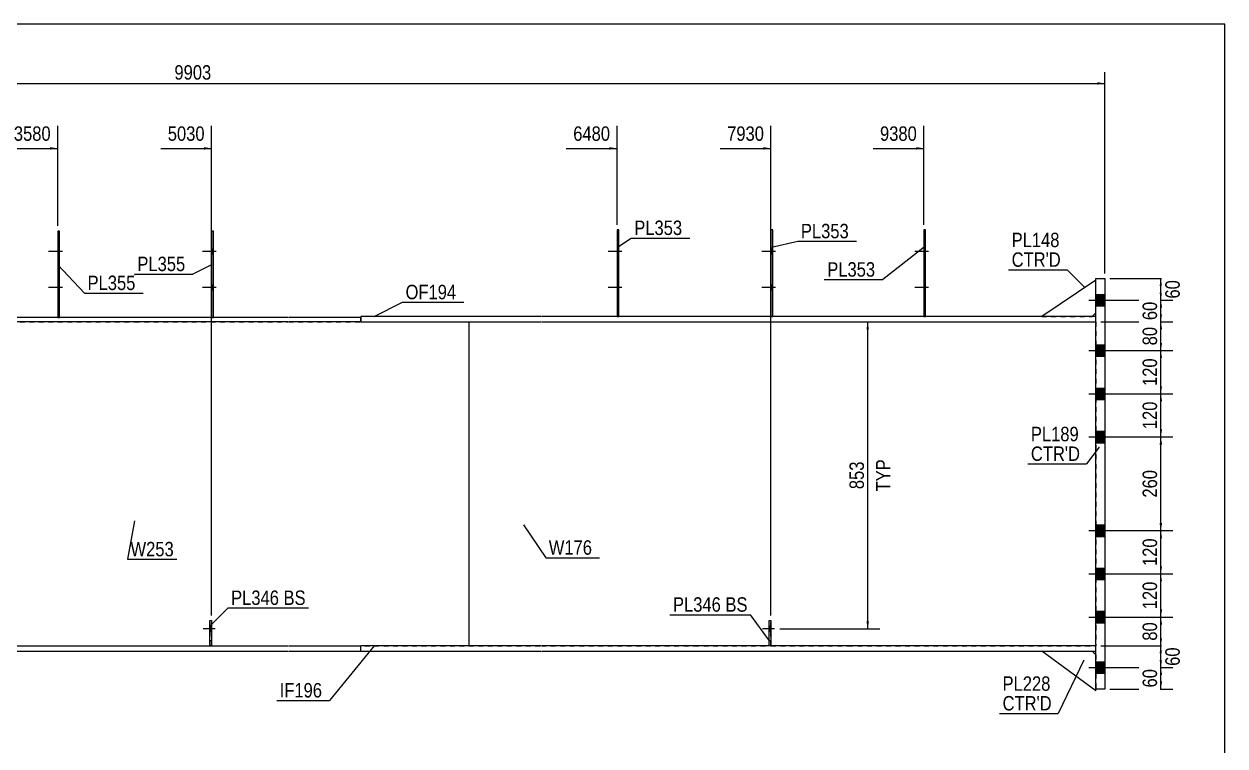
# Model space of a CAD drawing. Header units: millimetres. Extents: x -242 to 170, y -171 to 116.
# Drawn here: x -67.9 to 170.3, y -27 to 116.2 of the extents above; entities that cross this region are included whole.
import ezdxf

# ---------------------------------------------------------------- set-up
doc = ezdxf.new("R2010")
doc.units = ezdxf.units.MM
doc.linetypes.add('DXK_LINE_DOT1', pattern=[1.8814, 0.9407, -0.9407])
doc.linetypes.add('DXK_LINE_DOT2', pattern=[3.9198, 1.9599, -1.9599])
doc.styles.add('Arial Narrow', font='ARIALN.TTF', dxfattribs={"height": 0.2})

# ---------------------------------------------------------------- blocks, each defined once
blk = doc.blocks.new('Unknown-623355831-1210')
at = {"color": 5, "linetype": 'Continuous'}
for p, q in [((170.26, 116.2), (-239.74, 116.2)), ((170.26, -170.8), (170.26, 116.2))]:
    blk.add_line(p, q, dxfattribs=at)
blk = doc.blocks.new('Part-623355831-1664 - 1530')
at = {"color": 2, "linetype": 'Continuous'}
for p, q in [((80.57, 75.36), (80.21, 75.36)), ((80.21, 75.36), (80.21, 58.21)), ((80.57, 58.21), (80.57, 75.36))]:
    blk.add_line(p, q, dxfattribs=at)
at = {"color": 7, "linetype": 'DXK_LINE_DOT1'}
blk.add_line((80.21, 58.21), (80.57, 58.21), dxfattribs=at)
blk = doc.blocks.new('Part-623355831-1536 - 1530')
at = {"color": 2, "linetype": 'Continuous'}
for p, q in [((-60.91, 75.14), (-61.27, 75.14)), ((-61.27, 75.14), (-61.27, 58)), ((-60.91, 58), (-60.91, 75.14))]:
    blk.add_line(p, q, dxfattribs=at)
at = {"color": 7, "linetype": 'DXK_LINE_DOT1'}
blk.add_line((-61.27, 58), (-60.91, 58), dxfattribs=at)
blk = doc.blocks.new('Part-623355831-1610 - 1530')
at = {"color": 2, "linetype": 'Continuous'}
for p, q in [((50.04, 75.36), (49.68, 75.36)), ((49.68, 75.36), (49.68, 58.21)), ((50.04, 58.21), (50.04, 75.36))]:
    blk.add_line(p, q, dxfattribs=at)
at = {"color": 7, "linetype": 'DXK_LINE_DOT1'}
blk.add_line((49.68, 58.21), (50.04, 58.21), dxfattribs=at)
blk = doc.blocks.new('Part-623355831-1615 - 1530')
at = {"color": 2, "linetype": 'Continuous'}
for p, q in [((110.89, 75.36), (110.53, 75.36)), ((110.53, 75.36), (110.53, 58.21)), ((110.89, 58.21), (110.89, 75.36))]:
    blk.add_line(p, q, dxfattribs=at)
at = {"color": 7, "linetype": 'DXK_LINE_DOT1'}
blk.add_line((110.53, 58.21), (110.89, 58.21), dxfattribs=at)
blk = doc.blocks.new('Part-623355831-1637 - 1530')
at = {"color": 2, "linetype": 'Continuous'}
for p, q in [((79.85, -7.14), (79.85, -2.14)), ((79.85, -2.14), (80.21, -2.14)), ((80.21, -2.14), (80.21, -7.14))]:
    blk.add_line(p, q, dxfattribs=at)
at = {"color": 7, "linetype": 'DXK_LINE_DOT1'}
for p, q in [((79.85, -6.07), (80.21, -6.07)), ((80.21, -7.14), (79.85, -7.14))]:
    blk.add_line(p, q, dxfattribs=at)
blk = doc.blocks.new('Bolt-623355831-1584 - 1530')
at = {"linetype": 'Continuous'}
for points in [[(50.04, 70.57), (50.04, 71.57), (49.68, 71.57), (49.68, 70.57)], [(50.04, 70.57), (50.04, 71.57), (49.68, 71.57), (49.68, 70.57)], [(50.04, 63.43), (50.04, 64.43), (49.68, 64.43), (49.68, 63.43)], [(50.04, 63.43), (50.04, 64.43), (49.68, 64.43), (49.68, 63.43)]]:
    blk.add_hatch(color=3, dxfattribs=at).paths.add_polyline_path(points)
at = {"color": 3, "linetype": 'Continuous'}
for p, q in [((50.04, 71.57), (49.68, 71.57)), ((50.04, 71.57), (49.68, 71.57)), ((50.61, 71.07), (47.89, 71.07)), ((50.61, 71.07), (47.89, 71.07)), ((50.04, 70.57), (49.68, 70.57)), ((50.04, 70.57), (49.68, 70.57)), ((50.04, 64.43), (49.68, 64.43)), ((50.04, 64.43), (49.68, 64.43)), ((50.61, 63.93), (47.89, 63.93)), ((50.61, 63.93), (47.89, 63.93)), ((50.04, 63.43), (49.68, 63.43)), ((50.04, 63.43), (49.68, 63.43))]:
    blk.add_line(p, q, dxfattribs=at)
blk = doc.blocks.new('Bolt-623355831-1585 - 1530')
at = {"linetype": 'Continuous'}
for points in [[(110.89, 70.57), (110.89, 71.57), (110.53, 71.57), (110.53, 70.57)], [(110.89, 70.57), (110.89, 71.57), (110.53, 71.57), (110.53, 70.57)], [(110.89, 63.43), (110.89, 64.43), (110.53, 64.43), (110.53, 63.43)], [(110.89, 63.43), (110.89, 64.43), (110.53, 64.43), (110.53, 63.43)]]:
    blk.add_hatch(color=3, dxfattribs=at).paths.add_polyline_path(points)
at = {"color": 3, "linetype": 'Continuous'}
for p, q in [((110.89, 71.57), (110.53, 71.57)), ((110.89, 71.57), (110.53, 71.57)), ((111.46, 71.07), (108.74, 71.07)), ((111.46, 71.07), (108.74, 71.07)), ((110.89, 70.57), (110.53, 70.57)), ((110.89, 70.57), (110.53, 70.57)), ((110.89, 64.43), (110.53, 64.43)), ((110.89, 64.43), (110.53, 64.43)), ((111.46, 63.93), (108.74, 63.93)), ((111.46, 63.93), (108.74, 63.93)), ((110.89, 63.43), (110.53, 63.43)), ((110.89, 63.43), (110.53, 63.43))]:
    blk.add_line(p, q, dxfattribs=at)
blk = doc.blocks.new('Bolt-623355831-1586 - 1530')
at = {"linetype": 'Continuous'}
blk.add_hatch(color=3, dxfattribs=at).paths.add_polyline_path([(80.21, -4.29), (80.21, -3.29), (79.85, -3.29), (79.85, -4.29)])
at = {"color": 3, "linetype": 'Continuous'}
for p, q in [((80.89, -3.79), (78.53, -3.79)), ((80.21, -3.29), (79.85, -3.29)), ((80.21, -4.29), (79.85, -4.29))]:
    blk.add_line(p, q, dxfattribs=at)
blk = doc.blocks.new('Bolt-623355831-1587 - 1530')
at = {"color": 3, "linetype": 'DXK_LINE_DOT2'}
for p, q in [((80.89, -3.79), (78.53, -3.79)), ((80.21, -3.29), (79.85, -3.29)), ((80.21, -4.29), (79.85, -4.29))]:
    blk.add_line(p, q, dxfattribs=at)
blk = doc.blocks.new('Part-623355831-1971 - 1530')
at = {"color": 2, "linetype": 'Continuous'}
for p, q in [((-1.14, 58.21), (-1.14, 57.14)), ((34.58, 58.21), (-1.14, 58.21)), ((64.89, 58.21), (34.68, 58.21)), ((95.43, 58.21), (64.99, 58.21)), ((144.66, 58.21), (95.53, 58.21)), ((-1.14, 57.14), (34.58, 57.14)), ((34.68, 57.14), (64.89, 57.14)), ((64.99, 57.14), (95.43, 57.14)), ((95.53, 57.14), (144.66, 57.14))]:
    blk.add_line(p, q, dxfattribs=at)
at = {"color": 7, "linetype": 'DXK_LINE_DOT1'}
blk.add_line((144.66, 57.14), (144.66, 58.21), dxfattribs=at)
blk = doc.blocks.new('Bolt-623355831-1588 - 1530')
at = {"linetype": 'Continuous'}
for points in [[(80.57, 70.57), (80.57, 71.57), (80.21, 71.57), (80.21, 70.57)], [(80.57, 70.57), (80.57, 71.57), (80.21, 71.57), (80.21, 70.57)], [(80.57, 63.43), (80.57, 64.43), (80.21, 64.43), (80.21, 63.43)], [(80.57, 63.43), (80.57, 64.43), (80.21, 64.43), (80.21, 63.43)]]:
    blk.add_hatch(color=3, dxfattribs=at).paths.add_polyline_path(points)
at = {"color": 3, "linetype": 'Continuous'}
for p, q in [((80.57, 71.57), (80.21, 71.57)), ((80.57, 71.57), (80.21, 71.57)), ((81.14, 71.07), (78.43, 71.07)), ((81.14, 71.07), (78.43, 71.07)), ((80.57, 70.57), (80.21, 70.57)), ((80.57, 70.57), (80.21, 70.57)), ((80.57, 64.43), (80.21, 64.43)), ((80.57, 64.43), (80.21, 64.43)), ((81.14, 63.93), (78.43, 63.93)), ((81.14, 63.93), (78.43, 63.93)), ((80.57, 63.43), (80.21, 63.43)), ((80.57, 63.43), (80.21, 63.43))]:
    blk.add_line(p, q, dxfattribs=at)
blk = doc.blocks.new('Part-623355831-1852 - 1530')
at = {"color": 7, "linetype": 'DXK_LINE_DOT1'}
for p, q in [((-213.93, 57.14), (-213.93, -7.14)), ((-213.93, 57.14), (-188.93, 57.14)), ((-188.83, 57.14), (-158.61, 57.14)), ((-158.51, 57.14), (-76.37, 57.14)), ((-76.27, 57.14), (-46.06, 57.14)), ((-45.96, 57.14), (-15.52, 57.14)), ((-15.42, 57.14), (20.29, 57.14)), ((20.29, 57.14), (20.29, -7.14)), ((-213.93, -7.14), (-188.93, -7.14)), ((-188.83, -7.14), (-158.61, -7.14)), ((-158.51, -7.14), (-129, -7.14)), ((-128.65, -7.14), (-76.37, -7.14)), ((-76.27, -7.14), (-46.06, -7.14)), ((-45.96, -7.14), (-31.1, -7.14)), ((-30.74, -7.14), (-15.52, -7.14)), ((-15.42, -7.14), (20.29, -7.14))]:
    blk.add_line(p, q, dxfattribs=at)
blk = doc.blocks.new('Part-623355831-1659 - 1530')
at = {"color": 7, "linetype": 'DXK_LINE_DOT1'}
for p, q in [((79.85, -7.14), (79.85, -2.14)), ((79.85, -2.14), (80.21, -2.14)), ((80.21, -7.14), (80.21, -2.14))]:
    blk.add_line(p, q, dxfattribs=at)
blk = doc.blocks.new('Part-623355831-1694 - 1530')
at = {"color": 7, "linetype": 'DXK_LINE_DOT1'}
for p, q in [((-31.1, -7.14), (-31.1, -2.14)), ((-31.1, -2.14), (-30.74, -2.14)), ((-30.74, -7.14), (-30.74, -2.14)), ((-31.1, -6.07), (-30.74, -6.07)), ((-30.74, -7.14), (-31.1, -7.14))]:
    blk.add_line(p, q, dxfattribs=at)
blk = doc.blocks.new('Part-623355831-1699 - 1530')
at = {"color": 2, "linetype": 'Continuous'}
for p, q in [((-31.1, -7.14), (-31.1, -2.14)), ((-31.1, -2.14), (-30.74, -2.14)), ((-30.74, -2.14), (-30.74, -7.14))]:
    blk.add_line(p, q, dxfattribs=at)
blk = doc.blocks.new('Bolt-623355831-1831 - 1530')
at = {"linetype": 'Continuous'}
for points in [[(-60.91, 70.57), (-60.91, 71.57), (-61.27, 71.57), (-61.27, 70.57)], [(-60.91, 70.57), (-60.91, 71.57), (-61.27, 71.57), (-61.27, 70.57)], [(-60.91, 63.43), (-60.91, 64.43), (-61.27, 64.43), (-61.27, 63.43)], [(-60.91, 63.43), (-60.91, 64.43), (-61.27, 64.43), (-61.27, 63.43)]]:
    blk.add_hatch(color=3, dxfattribs=at).paths.add_polyline_path(points)
at = {"color": 3, "linetype": 'Continuous'}
for p, q in [((-60.91, 71.57), (-61.27, 71.57)), ((-60.91, 71.57), (-61.27, 71.57)), ((-60.34, 71.07), (-63.06, 71.07)), ((-60.34, 71.07), (-63.06, 71.07)), ((-60.91, 70.57), (-61.27, 70.57)), ((-60.91, 70.57), (-61.27, 70.57)), ((-60.91, 64.43), (-61.27, 64.43)), ((-60.91, 64.43), (-61.27, 64.43)), ((-60.34, 63.93), (-63.06, 63.93)), ((-60.34, 63.93), (-63.06, 63.93)), ((-60.91, 63.43), (-61.27, 63.43)), ((-60.91, 63.43), (-61.27, 63.43))]:
    blk.add_line(p, q, dxfattribs=at)
blk = doc.blocks.new('Part-623355831-1752 - 1530')
at = {"color": 2, "linetype": 'Continuous'}
for p, q in [((144.66, -16.07), (133.94, -8.21)), ((143.94, -8.21), (144.66, -8.93)), ((144.66, -16.07), (144.66, -15.71))]:
    blk.add_line(p, q, dxfattribs=at)
at = {"color": 7, "linetype": 'DXK_LINE_DOT1'}
for p, q in [((133.94, -8.21), (143.94, -8.21)), ((144.66, -8.93), (144.66, -15.71))]:
    blk.add_line(p, q, dxfattribs=at)
blk = doc.blocks.new('Part-623355831-1774 - 1530')
at = {"color": 2, "linetype": 'Continuous'}
blk.add_line((20.29, 57.14), (20.29, -7.14), dxfattribs=at)
at = {"color": 7, "linetype": 'DXK_LINE_DOT1'}
for p, q in [((20.29, 57.14), (34.58, 57.14)), ((34.68, 57.14), (64.89, 57.14)), ((64.99, 57.14), (95.43, 57.14)), ((95.53, 57.14), (144.66, 57.14)), ((144.66, 57.14), (144.66, -7.14)), ((20.29, -7.14), (34.58, -7.14)), ((34.68, -7.14), (64.89, -7.14)), ((64.99, -7.14), (79.85, -7.14)), ((80.21, -7.14), (95.43, -7.14)), ((95.53, -7.14), (144.66, -7.14))]:
    blk.add_line(p, q, dxfattribs=at)
blk = doc.blocks.new('Part-623355831-1803 - 1530')
at = {"color": 2, "linetype": 'Continuous'}
for p, q in [((144.66, 65.71), (146.44, 65.71)), ((144.66, -15.71), (144.66, 65.71)), ((146.44, 65.71), (146.44, -15.71)), ((146.44, -15.71), (144.66, -15.71))]:
    blk.add_line(p, q, dxfattribs=at)
blk = doc.blocks.new('Part-623355831-1830 - 1530')
at = {"color": 2, "linetype": 'Continuous'}
for p, q in [((-1.14, -8.21), (-1.14, -7.14)), ((34.58, -7.14), (-1.14, -7.14)), ((64.89, -7.14), (34.68, -7.14)), ((95.43, -7.14), (64.99, -7.14)), ((144.66, -7.14), (95.53, -7.14)), ((-1.14, -8.21), (34.58, -8.21)), ((34.68, -8.21), (64.89, -8.21)), ((64.99, -8.21), (95.43, -8.21)), ((95.53, -8.21), (144.66, -8.21))]:
    blk.add_line(p, q, dxfattribs=at)
at = {"color": 7, "linetype": 'DXK_LINE_DOT1'}
blk.add_line((144.66, -8.21), (144.66, -7.14), dxfattribs=at)
blk = doc.blocks.new('Bolt-623355831-1832 - 1530')
at = {"color": 3, "linetype": 'DXK_LINE_DOT2'}
for p, q in [((-30.06, -3.79), (-32.42, -3.79)), ((-30.74, -3.29), (-31.1, -3.29)), ((-30.74, -4.29), (-31.1, -4.29))]:
    blk.add_line(p, q, dxfattribs=at)
blk = doc.blocks.new('Bolt-623355831-1833 - 1530')
at = {"linetype": 'Continuous'}
blk.add_hatch(color=3, dxfattribs=at).paths.add_polyline_path([(-30.74, -4.29), (-30.74, -3.29), (-31.1, -3.29), (-31.1, -4.29)])
at = {"color": 3, "linetype": 'Continuous'}
for p, q in [((-30.06, -3.79), (-32.42, -3.79)), ((-30.74, -3.29), (-31.1, -3.29)), ((-30.74, -4.29), (-31.1, -4.29))]:
    blk.add_line(p, q, dxfattribs=at)
blk = doc.blocks.new('Bolt-623355831-1835 - 1530')
at = {"linetype": 'Continuous'}
for points in [[(-30.38, 70.57), (-30.38, 71.57), (-30.74, 71.57), (-30.74, 70.57)], [(-30.38, 70.57), (-30.38, 71.57), (-30.74, 71.57), (-30.74, 70.57)], [(-30.38, 63.43), (-30.38, 64.43), (-30.74, 64.43), (-30.74, 63.43)], [(-30.38, 63.43), (-30.38, 64.43), (-30.74, 64.43), (-30.74, 63.43)]]:
    blk.add_hatch(color=3, dxfattribs=at).paths.add_polyline_path(points)
at = {"color": 3, "linetype": 'Continuous'}
for p, q in [((-30.38, 71.57), (-30.74, 71.57)), ((-30.38, 71.57), (-30.74, 71.57)), ((-29.81, 71.07), (-32.52, 71.07)), ((-29.81, 71.07), (-32.52, 71.07)), ((-30.38, 70.57), (-30.74, 70.57)), ((-30.38, 70.57), (-30.74, 70.57)), ((-30.38, 64.43), (-30.74, 64.43)), ((-30.38, 64.43), (-30.74, 64.43)), ((-29.81, 63.93), (-32.52, 63.93)), ((-29.81, 63.93), (-32.52, 63.93)), ((-30.38, 63.43), (-30.74, 63.43)), ((-30.38, 63.43), (-30.74, 63.43))]:
    blk.add_line(p, q, dxfattribs=at)
blk = doc.blocks.new('Part-623355831-1840 - 1530')
at = {"color": 2, "linetype": 'Continuous'}
for p, q in [((-30.38, 75.14), (-30.74, 75.14)), ((-30.74, 75.14), (-30.74, 58)), ((-30.38, 58), (-30.38, 75.14))]:
    blk.add_line(p, q, dxfattribs=at)
at = {"color": 7, "linetype": 'DXK_LINE_DOT1'}
blk.add_line((-30.74, 58), (-30.38, 58), dxfattribs=at)
blk = doc.blocks.new('Bolt-623355831-1847 - 1530')
at = {"linetype": 'Continuous'}
for points in [[(144.66, 62.57), (144.66, 60.29), (146.44, 60.29), (146.44, 62.57)], [(144.66, 62.57), (144.66, 60.29), (146.44, 60.29), (146.44, 62.57)], [(144.66, 52.57), (144.66, 50.29), (146.44, 50.29), (146.44, 52.57)], [(144.66, 52.57), (144.66, 50.29), (146.44, 50.29), (146.44, 52.57)], [(144.66, 44), (144.66, 41.71), (146.44, 41.71), (146.44, 44)], [(144.66, 44), (144.66, 41.71), (146.44, 41.71), (146.44, 44)], [(144.66, 35.43), (144.66, 33.14), (146.44, 33.14), (146.44, 35.43)], [(144.66, 35.43), (144.66, 33.14), (146.44, 33.14), (146.44, 35.43)], [(144.66, 16.86), (144.66, 14.57), (146.44, 14.57), (146.44, 16.86)], [(144.66, 16.86), (144.66, 14.57), (146.44, 14.57), (146.44, 16.86)], [(144.66, 8.29), (144.66, 6), (146.44, 6), (146.44, 8.29)], [(144.66, 8.29), (144.66, 6), (146.44, 6), (146.44, 8.29)], [(144.66, -0.29), (144.66, -2.57), (146.44, -2.57), (146.44, -0.29)], [(144.66, -0.29), (144.66, -2.57), (146.44, -2.57), (146.44, -0.29)], [(144.66, -10.29), (144.66, -12.57), (146.44, -12.57), (146.44, -10.29)], [(144.66, -10.29), (144.66, -12.57), (146.44, -12.57), (146.44, -10.29)]]:
    blk.add_hatch(color=3, dxfattribs=at).paths.add_polyline_path(points)
at = {"color": 3, "linetype": 'Continuous'}
for p, q in [((144.66, 62.57), (146.44, 62.57)), ((144.66, 62.57), (146.44, 62.57)), ((143.25, 61.43), (151.8, 61.43)), ((143.25, 61.43), (151.8, 61.43)), ((144.66, 60.29), (146.44, 60.29)), ((144.66, 60.29), (146.44, 60.29)), ((144.66, 52.57), (146.44, 52.57)), ((144.66, 52.57), (146.44, 52.57)), ((143.25, 51.43), (151.8, 51.43)), ((143.25, 51.43), (151.8, 51.43)), ((144.66, 50.29), (146.44, 50.29)), ((144.66, 50.29), (146.44, 50.29)), ((144.66, 44), (146.44, 44)), ((144.66, 44), (146.44, 44)), ((143.25, 42.86), (151.8, 42.86)), ((143.25, 42.86), (151.8, 42.86)), ((144.66, 41.71), (146.44, 41.71)), ((144.66, 41.71), (146.44, 41.71)), ((143.25, 34.29), (151.8, 34.29)), ((143.25, 34.29), (151.8, 34.29)), ((144.66, 35.43), (146.44, 35.43)), ((144.66, 35.43), (146.44, 35.43)), ((144.66, 33.14), (146.44, 33.14)), ((144.66, 33.14), (146.44, 33.14)), ((144.66, 16.86), (146.44, 16.86)), ((144.66, 16.86), (146.44, 16.86)), ((143.25, 15.71), (151.8, 15.71)), ((143.25, 15.71), (151.8, 15.71)), ((144.66, 14.57), (146.44, 14.57)), ((144.66, 14.57), (146.44, 14.57)), ((144.66, 8.29), (146.44, 8.29)), ((144.66, 8.29), (146.44, 8.29)), ((143.25, 7.14), (151.8, 7.14)), ((143.25, 7.14), (151.8, 7.14)), ((144.66, 6), (146.44, 6)), ((144.66, 6), (146.44, 6)), ((143.25, -1.43), (151.8, -1.43)), ((143.25, -1.43), (151.8, -1.43)), ((144.66, -0.29), (146.44, -0.29)), ((144.66, -0.29), (146.44, -0.29)), ((144.66, -2.57), (146.44, -2.57)), ((144.66, -2.57), (146.44, -2.57)), ((143.25, -11.43), (151.8, -11.43)), ((143.25, -11.43), (151.8, -11.43)), ((144.66, -10.29), (146.44, -10.29)), ((144.66, -10.29), (146.44, -10.29)), ((144.66, -12.57), (146.44, -12.57)), ((144.66, -12.57), (146.44, -12.57))]:
    blk.add_line(p, q, dxfattribs=at)
blk = doc.blocks.new('Part-623355831-1944 - 1530')
at = {"color": 2, "linetype": 'Continuous'}
for p, q in [((144.66, 65.36), (133.94, 58.21)), ((143.94, 58.21), (144.66, 58.93))]:
    blk.add_line(p, q, dxfattribs=at)
at = {"color": 7, "linetype": 'DXK_LINE_DOT1'}
for p, q in [((144.66, 58.93), (144.66, 65.36)), ((133.94, 58.21), (143.94, 58.21))]:
    blk.add_line(p, q, dxfattribs=at)
blk = doc.blocks.new('Part-623355831-1949 - 1530')
at = {"color": 2, "linetype": 'Continuous'}
for p, q in [((-213.93, -7.14), (-188.93, -7.14)), ((-188.83, -7.14), (-158.61, -7.14)), ((-158.51, -7.14), (-76.37, -7.14)), ((-76.27, -7.14), (-46.06, -7.14)), ((-45.96, -7.14), (-15.52, -7.14)), ((-15.42, -7.14), (-1.14, -7.14)), ((-1.14, -8.21), (-1.14, -7.14)), ((-213.93, -8.21), (-188.93, -8.21)), ((-188.83, -8.21), (-158.61, -8.21)), ((-158.51, -8.21), (-76.37, -8.21)), ((-76.27, -8.21), (-46.06, -8.21)), ((-45.96, -8.21), (-15.52, -8.21)), ((-15.42, -8.21), (-1.14, -8.21))]:
    blk.add_line(p, q, dxfattribs=at)
at = {"color": 7, "linetype": 'DXK_LINE_DOT1'}
blk.add_line((-213.93, -8.21), (-213.93, -7.14), dxfattribs=at)
blk = doc.blocks.new('Part-623355831-1993 - 1530')
at = {"color": 2, "linetype": 'Continuous'}
for p, q in [((-188.93, 58), (-213.93, 58)), ((-158.61, 58), (-188.83, 58)), ((-76.37, 58), (-158.51, 58)), ((-46.06, 58), (-76.27, 58)), ((-15.52, 58), (-45.96, 58)), ((-1.14, 58), (-15.42, 58)), ((-1.14, 57.14), (-1.14, 58)), ((-188.93, 57.14), (-213.93, 57.14)), ((-158.61, 57.14), (-188.83, 57.14)), ((-76.37, 57.14), (-158.51, 57.14)), ((-46.06, 57.14), (-76.27, 57.14)), ((-15.52, 57.14), (-45.96, 57.14)), ((-1.14, 57.14), (-15.42, 57.14))]:
    blk.add_line(p, q, dxfattribs=at)
at = {"color": 7, "linetype": 'DXK_LINE_DOT1'}
blk.add_line((-213.93, 58), (-213.93, 57.14), dxfattribs=at)
blk = doc.blocks.new('StraightDimension-623355831-2320 - 1530')
at = {"linetype": 'Continuous'}
for points in [[(157.29, 5.64), (157.54, 7.14), (157.79, 5.64)], [(157.79, 0.07), (157.54, -1.43), (157.29, 0.07)]]:
    blk.add_hatch(color=7, dxfattribs=at).paths.add_polyline_path(points)
at = {"color": 7, "linetype": 'Continuous'}
for p, q in [((145.66, 7.14), (159.94, 7.14)), ((157.54, -1.43), (157.54, 7.14)), ((145.66, -1.43), (159.94, -1.43))]:
    blk.add_line(p, q, dxfattribs=at)
at = {"color": 0}
blk.add_wipeout([(157.39, 6.2), (153.19, 6.2), (153.19, -0.49), (157.39, -0.49)], dxfattribs=at)
at = {"color": 3, "style": 'Arial Narrow'}
blk.add_text('120', height=2.863, rotation=90.0002, dxfattribs=at).set_placement((156.79, 0.11))
blk = doc.blocks.new('StraightDimension-623355831-2300 - 1530')
at = {"linetype": 'Continuous'}
for points in [[(157.29, 55.64), (157.54, 57.14), (157.79, 55.64)], [(157.79, 52.93), (157.54, 51.43), (157.29, 52.93)]]:
    blk.add_hatch(color=7, dxfattribs=at).paths.add_polyline_path(points)
at = {"color": 7, "linetype": 'Continuous'}
for p, q in [((145.66, 57.14), (159.94, 57.14)), ((157.54, 51.43), (157.54, 57.14)), ((145.66, 51.43), (159.94, 51.43))]:
    blk.add_line(p, q, dxfattribs=at)
at = {"color": 0}
blk.add_wipeout([(157.39, 56.71), (153.19, 56.71), (153.19, 51.86), (157.39, 51.86)], dxfattribs=at)
at = {"color": 3, "style": 'Arial Narrow'}
blk.add_text('80', height=2.863, rotation=90.0002, dxfattribs=at).set_placement((156.79, 52.46))
blk = doc.blocks.new('StraightDimension-623355831-2326 - 1530')
at = {"linetype": 'Continuous'}
for points in [[(157.29, -2.93), (157.54, -1.43), (157.79, -2.93)], [(157.79, -5.64), (157.54, -7.14), (157.29, -5.64)]]:
    blk.add_hatch(color=7, dxfattribs=at).paths.add_polyline_path(points)
at = {"color": 7, "linetype": 'Continuous'}
for p, q in [((145.66, -1.43), (159.94, -1.43)), ((157.54, -7.14), (157.54, -1.43)), ((145.66, -7.14), (159.94, -7.14))]:
    blk.add_line(p, q, dxfattribs=at)
at = {"color": 0}
blk.add_wipeout([(157.39, -1.86), (153.19, -1.86), (153.19, -6.72), (157.39, -6.72)], dxfattribs=at)
at = {"color": 3, "style": 'Arial Narrow'}
blk.add_text('80', height=2.863, rotation=90.0002, dxfattribs=at).set_placement((156.79, -6.12))
blk = doc.blocks.new('StraightDimension-623355831-2264 - 1530')
at = {"linetype": 'Continuous'}
blk.add_hatch(color=7, dxfattribs=at).paths.add_polyline_path([(144.94, 104.67), (146.44, 104.42), (144.94, 104.17)])
at = {"color": 7, "linetype": 'Continuous'}
for p, q in [((146.44, 66.71), (146.44, 106.67)), ((-215.36, 104.42), (146.44, 104.42))]:
    blk.add_line(p, q, dxfattribs=at)
at = {"color": 0}
blk.add_wipeout([(-30.2, 104.57), (-30.2, 108.77), (-38.71, 108.77), (-38.71, 104.57)], dxfattribs=at)
at = {"color": 3, "style": 'Arial Narrow'}
blk.add_text('9903', height=2.863, dxfattribs=at).set_placement((-38.11, 105.17))
blk = doc.blocks.new('StraightDimension-623355831-2330 - 1530')
at = {"linetype": 'Continuous'}
for points in [[(157.29, -8.64), (157.54, -7.14), (157.79, -8.64)], [(157.79, -9.93), (157.54, -11.43), (157.29, -9.93)]]:
    blk.add_hatch(color=7, dxfattribs=at).paths.add_polyline_path(points)
at = {"color": 7, "linetype": 'Continuous'}
for p, q in [((145.66, -7.14), (159.79, -7.14)), ((157.54, -11.43), (157.54, -7.14)), ((145.66, -11.43), (159.79, -11.43))]:
    blk.add_line(p, q, dxfattribs=at)
at = {"color": 0}
blk.add_wipeout([(161.89, -6.86), (157.69, -6.86), (157.69, -11.71), (161.89, -11.71)], dxfattribs=at)
at = {"color": 3, "style": 'Arial Narrow'}
blk.add_text('60', height=2.863, rotation=90.0002, dxfattribs=at).set_placement((161.29, -11.11))
blk = doc.blocks.new('StraightDimension-623355831-2273 - 1530')
at = {"linetype": 'Continuous'}
for points in [[(157.29, 64.21), (157.54, 65.71), (157.79, 64.21)], [(157.79, 62.93), (157.54, 61.43), (157.29, 62.93)]]:
    blk.add_hatch(color=7, dxfattribs=at).paths.add_polyline_path(points)
at = {"color": 7, "linetype": 'Continuous'}
for p, q in [((147.44, 65.71), (159.79, 65.71)), ((157.54, 61.43), (157.54, 65.71)), ((145.66, 61.43), (159.79, 61.43))]:
    blk.add_line(p, q, dxfattribs=at)
at = {"color": 0}
blk.add_wipeout([(161.89, 66), (157.69, 66), (157.69, 61.14), (161.89, 61.14)], dxfattribs=at)
at = {"color": 3, "style": 'Arial Narrow'}
blk.add_text('60', height=2.863, rotation=90.0002, dxfattribs=at).set_placement((161.29, 61.74))
blk = doc.blocks.new('StraightDimension-623355831-2286 - 1530')
at = {"linetype": 'Continuous'}
for points in [[(157.29, 59.93), (157.54, 61.43), (157.79, 59.93)], [(157.79, 58.64), (157.54, 57.14), (157.29, 58.64)]]:
    blk.add_hatch(color=7, dxfattribs=at).paths.add_polyline_path(points)
at = {"color": 7, "linetype": 'Continuous'}
for p, q in [((145.66, 61.43), (159.94, 61.43)), ((157.54, 57.14), (157.54, 61.43)), ((145.66, 57.14), (159.94, 57.14))]:
    blk.add_line(p, q, dxfattribs=at)
at = {"color": 0}
blk.add_wipeout([(157.39, 61.71), (153.19, 61.71), (153.19, 56.86), (157.39, 56.86)], dxfattribs=at)
at = {"color": 3, "style": 'Arial Narrow'}
blk.add_text('60', height=2.863, rotation=90.0002, dxfattribs=at).set_placement((156.79, 57.46))
blk = doc.blocks.new('StraightDimension-623355831-2306 - 1530')
at = {"linetype": 'Continuous'}
for points in [[(157.29, 49.93), (157.54, 51.43), (157.79, 49.93)], [(157.79, 44.36), (157.54, 42.86), (157.29, 44.36)]]:
    blk.add_hatch(color=7, dxfattribs=at).paths.add_polyline_path(points)
at = {"color": 7, "linetype": 'Continuous'}
for p, q in [((145.66, 51.43), (159.94, 51.43)), ((157.54, 42.86), (157.54, 51.43)), ((145.66, 42.86), (159.94, 42.86))]:
    blk.add_line(p, q, dxfattribs=at)
at = {"color": 0}
blk.add_wipeout([(157.39, 50.48), (153.19, 50.48), (153.19, 43.8), (157.39, 43.8)], dxfattribs=at)
at = {"color": 3, "style": 'Arial Narrow'}
blk.add_text('120', height=2.863, rotation=90.0002, dxfattribs=at).set_placement((156.79, 44.4))
blk = doc.blocks.new('StraightDimension-623355831-2311 - 1530')
at = {"linetype": 'Continuous'}
for points in [[(157.29, 41.36), (157.54, 42.86), (157.79, 41.36)], [(157.79, 35.79), (157.54, 34.29), (157.29, 35.79)]]:
    blk.add_hatch(color=7, dxfattribs=at).paths.add_polyline_path(points)
at = {"color": 7, "linetype": 'Continuous'}
for p, q in [((145.66, 42.86), (159.94, 42.86)), ((157.54, 34.29), (157.54, 42.86)), ((145.66, 34.29), (159.94, 34.29))]:
    blk.add_line(p, q, dxfattribs=at)
at = {"color": 0}
blk.add_wipeout([(157.39, 41.91), (153.19, 41.91), (153.19, 35.23), (157.39, 35.23)], dxfattribs=at)
at = {"color": 3, "style": 'Arial Narrow'}
blk.add_text('120', height=2.863, rotation=90.0002, dxfattribs=at).set_placement((156.79, 35.83))
blk = doc.blocks.new('StraightDimension-623355831-2314 - 1530')
at = {"linetype": 'Continuous'}
for points in [[(157.29, 32.79), (157.54, 34.29), (157.79, 32.79)], [(157.79, 17.21), (157.54, 15.71), (157.29, 17.21)]]:
    blk.add_hatch(color=7, dxfattribs=at).paths.add_polyline_path(points)
at = {"color": 7, "linetype": 'Continuous'}
for p, q in [((145.66, 34.29), (159.94, 34.29)), ((157.54, 15.71), (157.54, 34.29)), ((145.66, 15.71), (159.94, 15.71))]:
    blk.add_line(p, q, dxfattribs=at)
at = {"color": 0}
blk.add_wipeout([(157.39, 28.34), (153.19, 28.34), (153.19, 21.66), (157.39, 21.66)], dxfattribs=at)
at = {"color": 3, "style": 'Arial Narrow'}
blk.add_text('260', height=2.863, rotation=90.0002, dxfattribs=at).set_placement((156.79, 22.26))
blk = doc.blocks.new('StraightDimension-623355831-2317 - 1530')
at = {"linetype": 'Continuous'}
for points in [[(157.29, 14.21), (157.54, 15.71), (157.79, 14.21)], [(157.79, 8.64), (157.54, 7.14), (157.29, 8.64)]]:
    blk.add_hatch(color=7, dxfattribs=at).paths.add_polyline_path(points)
at = {"color": 7, "linetype": 'Continuous'}
for p, q in [((145.66, 15.71), (159.94, 15.71)), ((157.54, 7.14), (157.54, 15.71)), ((145.66, 7.14), (159.94, 7.14))]:
    blk.add_line(p, q, dxfattribs=at)
at = {"color": 0}
blk.add_wipeout([(157.39, 14.77), (153.19, 14.77), (153.19, 8.09), (157.39, 8.09)], dxfattribs=at)
at = {"color": 3, "style": 'Arial Narrow'}
blk.add_text('120', height=2.863, rotation=90.0002, dxfattribs=at).set_placement((156.79, 8.69))
blk = doc.blocks.new('StraightDimension-623355831-2343 - 1530')
at = {"linetype": 'Continuous'}
for points in [[(157.29, -12.93), (157.54, -11.43), (157.79, -12.93)], [(157.79, -14.21), (157.54, -15.71), (157.29, -14.21)]]:
    blk.add_hatch(color=7, dxfattribs=at).paths.add_polyline_path(points)
at = {"color": 7, "linetype": 'Continuous'}
for p, q in [((145.66, -11.43), (159.94, -11.43)), ((157.54, -15.71), (157.54, -11.43)), ((147.44, -15.71), (159.94, -15.71))]:
    blk.add_line(p, q, dxfattribs=at)
at = {"color": 0}
blk.add_wipeout([(157.39, -11.14), (153.19, -11.14), (153.19, -16), (157.39, -16)], dxfattribs=at)
at = {"color": 3, "style": 'Arial Narrow'}
blk.add_text('60', height=2.863, rotation=90.0002, dxfattribs=at).set_placement((156.79, -15.4))
blk = doc.blocks.new('StraightDimension-623355831-3160 - 1530')
at = {"linetype": 'Continuous'}
for points in [[(99.15, 55.64), (99.4, 57.14), (99.65, 55.64)], [(99.65, -2.29), (99.4, -3.79), (99.15, -2.29)]]:
    blk.add_hatch(color=7, dxfattribs=at).paths.add_polyline_path(points)
at = {"color": 7, "linetype": 'Continuous'}
for p, q in [((81.96, 57.14), (101.8, 57.14)), ((99.4, -3.79), (99.4, 57.14)), ((81.98, -3.79), (101.8, -3.79))]:
    blk.add_line(p, q, dxfattribs=at)
at = {"color": 0}
blk.add_wipeout([(99.25, 30.02), (95.05, 30.02), (95.05, 23.34), (99.25, 23.34)], dxfattribs=at)
at = {"color": 3, "style": 'Arial Narrow'}
blk.add_text('853', height=2.863, rotation=90.0002, dxfattribs=at).set_placement((98.65, 23.94))
at = {"color": 0, "linetype": 'Continuous'}
blk.add_wipeout([(104.5, 30.47), (100.3, 30.47), (100.3, 22.88), (104.5, 22.88)], dxfattribs=at)
at = {"color": 3, "linetype": 'Continuous', "style": 'Arial Narrow'}
blk.add_text('TYP', height=2.863, rotation=90.0002, dxfattribs=at).set_placement((103.9, 23.48))
blk = doc.blocks.new('StraightDimension-623355831-4444 - 1530')
at = {"linetype": 'Continuous'}
blk.add_hatch(color=7, dxfattribs=at).paths.add_polyline_path([(109.03, 91.78), (110.53, 91.53), (109.03, 91.28)])
at = {"color": 7, "linetype": 'Continuous'}
for p, q in [((110.53, 76.36), (110.53, 96.03)), ((100.47, 91.53), (110.53, 91.53))]:
    blk.add_line(p, q, dxfattribs=at)
at = {"color": 0}
blk.add_wipeout([(109.75, 92.43), (109.75, 96.63), (101.24, 96.63), (101.24, 92.43)], dxfattribs=at)
at = {"color": 3, "style": 'Arial Narrow'}
blk.add_text('9380', height=2.863, dxfattribs=at).set_placement((101.84, 93.03))
blk = doc.blocks.new('StraightDimension-623355831-4445 - 1530')
at = {"linetype": 'Continuous'}
blk.add_hatch(color=7, dxfattribs=at).paths.add_polyline_path([(78.71, 91.78), (80.21, 91.53), (78.71, 91.28)])
at = {"color": 7, "linetype": 'Continuous'}
for p, q in [((80.21, -1.14), (80.21, 96.03)), ((70.14, 91.53), (80.21, 91.53))]:
    blk.add_line(p, q, dxfattribs=at)
at = {"color": 0}
blk.add_wipeout([(79.43, 92.43), (79.43, 96.63), (70.92, 96.63), (70.92, 92.43)], dxfattribs=at)
at = {"color": 3, "style": 'Arial Narrow'}
blk.add_text('7930', height=2.863, dxfattribs=at).set_placement((71.52, 93.03))
blk = doc.blocks.new('StraightDimension-623355831-4446 - 1530')
at = {"linetype": 'Continuous'}
blk.add_hatch(color=7, dxfattribs=at).paths.add_polyline_path([(48.18, 91.78), (49.68, 91.53), (48.18, 91.28)])
at = {"color": 7, "linetype": 'Continuous'}
for p, q in [((49.68, 76.36), (49.68, 96.03)), ((39.62, 91.53), (49.68, 91.53))]:
    blk.add_line(p, q, dxfattribs=at)
at = {"color": 0}
blk.add_wipeout([(48.9, 92.43), (48.9, 96.63), (40.39, 96.63), (40.39, 92.43)], dxfattribs=at)
at = {"color": 3, "style": 'Arial Narrow'}
blk.add_text('6480', height=2.863, dxfattribs=at).set_placement((40.99, 93.03))
blk = doc.blocks.new('StraightDimension-623355831-4447 - 1530')
at = {"linetype": 'Continuous'}
blk.add_hatch(color=7, dxfattribs=at).paths.add_polyline_path([(-32.24, 91.78), (-30.74, 91.53), (-32.24, 91.28)])
at = {"color": 7, "linetype": 'Continuous'}
for p, q in [((-30.74, -1.14), (-30.74, 96.03)), ((-40.81, 91.53), (-30.74, 91.53))]:
    blk.add_line(p, q, dxfattribs=at)
at = {"color": 0}
blk.add_wipeout([(-31.52, 92.43), (-31.52, 96.63), (-40.03, 96.63), (-40.03, 92.43)], dxfattribs=at)
at = {"color": 3, "style": 'Arial Narrow'}
blk.add_text('5030', height=2.863, dxfattribs=at).set_placement((-39.43, 93.03))
blk = doc.blocks.new('StraightDimension-623355831-4448 - 1530')
at = {"linetype": 'Continuous'}
blk.add_hatch(color=7, dxfattribs=at).paths.add_polyline_path([(-62.77, 91.78), (-61.27, 91.53), (-62.77, 91.28)])
at = {"color": 7, "linetype": 'Continuous'}
for p, q in [((-61.27, 76.14), (-61.27, 96.03)), ((-71.33, 91.53), (-61.27, 91.53))]:
    blk.add_line(p, q, dxfattribs=at)
at = {"color": 0}
blk.add_wipeout([(-62.05, 92.43), (-62.05, 96.63), (-70.56, 96.63), (-70.56, 92.43)], dxfattribs=at)
at = {"color": 3, "style": 'Arial Narrow'}
blk.add_text('3580', height=2.863, dxfattribs=at).set_placement((-69.96, 93.03))
blk = doc.blocks.new('Mark-623355831-1532 - 1530')
at = {"color": 0}
blk.add_wipeout([(-45.84, 63.43), (-45.84, 66.43), (-55.34, 66.43), (-55.34, 63.43)], dxfattribs=at)
blk.add_wipeout([(-45.84, 63.43), (-45.84, 66.43), (-55.34, 66.43), (-55.34, 63.43)], dxfattribs=at)
at = {"color": 7, "linetype": 'Continuous'}
for p, q in [((-61.27, 68.43), (-55.94, 62.83)), ((-55.94, 62.83), (-44.34, 62.83))]:
    blk.add_line(p, q, dxfattribs=at)
at = {"color": 3, "style": 'Arial Narrow'}
blk.add_text('PL355', height=2.863, dxfattribs=at).set_placement((-55.34, 63.43))
blk = doc.blocks.new('Mark-623355831-1611 - 1530')
at = {"color": 7, "linetype": 'Continuous'}
blk.add_line((110.62, 71.92), (102.38, 65.49), dxfattribs=at)
at = {"color": 0}
blk.add_wipeout([(100.88, 66.09), (100.88, 69.09), (91.38, 69.09), (91.38, 66.09)], dxfattribs=at)
blk.add_wipeout([(100.88, 66.09), (100.88, 69.09), (91.38, 69.09), (91.38, 66.09)], dxfattribs=at)
at = {"color": 7, "linetype": 'Continuous'}
blk.add_line((90.78, 65.49), (102.38, 65.49), dxfattribs=at)
at = {"color": 3, "style": 'Arial Narrow'}
blk.add_text('PL353', height=2.863, dxfattribs=at).set_placement((91.38, 66.09))
blk = doc.blocks.new('Mark-623355831-1770 - 1530')
at = {"color": 0}
blk.add_wipeout([(44.72, 10.93), (44.72, 13.93), (36.14, 13.93), (36.14, 10.93)], dxfattribs=at)
blk.add_wipeout([(44.72, 10.93), (44.72, 13.93), (36.14, 13.93), (36.14, 10.93)], dxfattribs=at)
at = {"color": 7, "linetype": 'Continuous'}
for p, q in [((31.15, 16.85), (35.54, 10.33)), ((35.54, 10.33), (46.22, 10.33))]:
    blk.add_line(p, q, dxfattribs=at)
at = {"color": 3, "style": 'Arial Narrow'}
blk.add_text('W176', height=2.863, dxfattribs=at).set_placement((36.14, 10.93))
blk = doc.blocks.new('Mark-623355831-1606 - 1530')
at = {"color": 0}
blk.add_wipeout([(62.6, 74.35), (62.6, 77.35), (53.1, 77.35), (53.1, 74.35)], dxfattribs=at)
blk.add_wipeout([(62.6, 74.35), (62.6, 77.35), (53.1, 77.35), (53.1, 74.35)], dxfattribs=at)
at = {"color": 7, "linetype": 'Continuous'}
for p, q in [((49.77, 71.92), (52.5, 73.75)), ((52.5, 73.75), (64.1, 73.75))]:
    blk.add_line(p, q, dxfattribs=at)
at = {"color": 3, "style": 'Arial Narrow'}
blk.add_text('PL353', height=2.863, dxfattribs=at).set_placement((53.1, 74.35))
blk = doc.blocks.new('Mark-623355831-1660 - 1530')
at = {"color": 0}
blk.add_wipeout([(95.66, 73.7), (95.66, 76.7), (86.15, 76.7), (86.15, 73.7)], dxfattribs=at)
blk.add_wipeout([(95.66, 73.7), (95.66, 76.7), (86.15, 76.7), (86.15, 73.7)], dxfattribs=at)
at = {"color": 7, "linetype": 'Continuous'}
for p, q in [((80.31, 71.92), (85.55, 73.1)), ((85.55, 73.1), (97.16, 73.1))]:
    blk.add_line(p, q, dxfattribs=at)
at = {"color": 3, "style": 'Arial Narrow'}
blk.add_text('PL353', height=2.863, dxfattribs=at).set_placement((86.15, 73.7))
blk = doc.blocks.new('Mark-623355831-1748 - 1530')
at = {"color": 7, "linetype": 'Continuous'}
blk.add_line((142.27, -9.97), (137.15, -20.56), dxfattribs=at)
at = {"color": 0}
blk.add_wipeout([(135.65, -16.06), (135.65, -13.06), (126.15, -13.06), (126.15, -16.06)], dxfattribs=at)
blk.add_wipeout([(135.65, -16.06), (135.65, -13.06), (126.15, -13.06), (126.15, -16.06)], dxfattribs=at)
blk.add_wipeout([(135.9, -19.96), (135.9, -16.96), (126.15, -16.96), (126.15, -19.96)], dxfattribs=at)
blk.add_wipeout([(135.9, -19.96), (135.9, -16.96), (126.15, -16.96), (126.15, -19.96)], dxfattribs=at)
at = {"color": 7, "linetype": 'Continuous'}
blk.add_line((125.55, -20.56), (137.15, -20.56), dxfattribs=at)
at = {"color": 3, "style": 'Arial Narrow'}
blk.add_text('PL228', height=2.863, dxfattribs=at).set_placement((126.15, -16.06))
at = {"color": 1, "style": 'Arial Narrow'}
blk.add_text("CTR'D", height=2.863, dxfattribs=at).set_placement((126.15, -19.96))
blk = doc.blocks.new('Mark-623355831-1799 - 1530')
at = {"color": 7, "linetype": 'Continuous'}
blk.add_line((145.34, 32.25), (142.77, 28.94), dxfattribs=at)
at = {"color": 0}
blk.add_wipeout([(141.27, 33.44), (141.27, 36.44), (131.77, 36.44), (131.77, 33.44)], dxfattribs=at)
blk.add_wipeout([(141.27, 33.44), (141.27, 36.44), (131.77, 36.44), (131.77, 33.44)], dxfattribs=at)
blk.add_wipeout([(141.53, 29.54), (141.53, 32.54), (131.77, 32.54), (131.77, 29.54)], dxfattribs=at)
blk.add_wipeout([(141.53, 29.54), (141.53, 32.54), (131.77, 32.54), (131.77, 29.54)], dxfattribs=at)
at = {"color": 7, "linetype": 'Continuous'}
blk.add_line((131.17, 28.94), (142.77, 28.94), dxfattribs=at)
at = {"color": 3, "style": 'Arial Narrow'}
blk.add_text('PL189', height=2.863, dxfattribs=at).set_placement((131.77, 33.44))
at = {"color": 1, "style": 'Arial Narrow'}
blk.add_text("CTR'D", height=2.863, dxfattribs=at).set_placement((131.77, 29.54))
blk = doc.blocks.new('Mark-623355831-1826 - 1530')
at = {"color": 7, "linetype": 'Continuous'}
blk.add_line((1.53, -7.17), (-7.33, -17.98), dxfattribs=at)
at = {"color": 0}
blk.add_wipeout([(-8.83, -17.38), (-8.83, -14.38), (-17.23, -14.38), (-17.23, -17.38)], dxfattribs=at)
blk.add_wipeout([(-8.83, -17.38), (-8.83, -14.38), (-17.23, -14.38), (-17.23, -17.38)], dxfattribs=at)
at = {"color": 7, "linetype": 'Continuous'}
blk.add_line((-17.83, -17.98), (-7.33, -17.98), dxfattribs=at)
at = {"color": 3, "style": 'Arial Narrow'}
blk.add_text('IF196', height=2.863, dxfattribs=at).set_placement((-17.23, -17.38))
blk = doc.blocks.new('Mark-623355831-1836 - 1530')
at = {"color": 7, "linetype": 'Continuous'}
blk.add_line((-30.74, 68.43), (-34.46, 66.58), dxfattribs=at)
at = {"color": 0}
blk.add_wipeout([(-35.96, 67.18), (-35.96, 70.18), (-45.46, 70.18), (-45.46, 67.18)], dxfattribs=at)
blk.add_wipeout([(-35.96, 67.18), (-35.96, 70.18), (-45.46, 70.18), (-45.46, 67.18)], dxfattribs=at)
at = {"color": 7, "linetype": 'Continuous'}
blk.add_line((-46.06, 66.58), (-34.46, 66.58), dxfattribs=at)
at = {"color": 3, "style": 'Arial Narrow'}
blk.add_text('PL355', height=2.863, dxfattribs=at).set_placement((-45.46, 67.18))
blk = doc.blocks.new('Mark-623355831-1848 - 1530')
at = {"color": 0}
blk.add_wipeout([(-38.24, 10.62), (-38.24, 13.62), (-46.82, 13.62), (-46.82, 10.62)], dxfattribs=at)
blk.add_wipeout([(-38.24, 10.62), (-38.24, 13.62), (-46.82, 13.62), (-46.82, 10.62)], dxfattribs=at)
at = {"color": 7, "linetype": 'Continuous'}
for p, q in [((-46.04, 17.63), (-47.42, 10.02)), ((-47.42, 10.02), (-37.64, 10.02))]:
    blk.add_line(p, q, dxfattribs=at)
at = {"color": 3, "style": 'Arial Narrow'}
blk.add_text('W253', height=2.863, dxfattribs=at).set_placement((-46.82, 10.62))
blk = doc.blocks.new('Mark-623355831-1940 - 1530')
at = {"color": 7, "linetype": 'Continuous'}
blk.add_line((142.49, 63.91), (138.96, 67.44), dxfattribs=at)
at = {"color": 0}
blk.add_wipeout([(137.46, 71.94), (137.46, 74.94), (127.95, 74.94), (127.95, 71.94)], dxfattribs=at)
blk.add_wipeout([(137.46, 71.94), (137.46, 74.94), (127.95, 74.94), (127.95, 71.94)], dxfattribs=at)
blk.add_wipeout([(137.71, 68.04), (137.71, 71.04), (127.95, 71.04), (127.95, 68.04)], dxfattribs=at)
blk.add_wipeout([(137.71, 68.04), (137.71, 71.04), (127.95, 71.04), (127.95, 68.04)], dxfattribs=at)
at = {"color": 7, "linetype": 'Continuous'}
blk.add_line((127.35, 67.44), (138.96, 67.44), dxfattribs=at)
at = {"color": 3, "style": 'Arial Narrow'}
blk.add_text('PL148', height=2.863, dxfattribs=at).set_placement((127.95, 71.94))
at = {"color": 1, "style": 'Arial Narrow'}
blk.add_text("CTR'D", height=2.863, dxfattribs=at).set_placement((127.95, 68.04))
blk = doc.blocks.new('Mark-623355831-1967 - 1530')
at = {"color": 0}
blk.add_wipeout([(17.78, 61.61), (17.78, 64.61), (7.73, 64.61), (7.73, 61.61)], dxfattribs=at)
blk.add_wipeout([(17.78, 61.61), (17.78, 64.61), (7.73, 64.61), (7.73, 61.61)], dxfattribs=at)
at = {"color": 7, "linetype": 'Continuous'}
for p, q in [((1.53, 58.18), (7.13, 61.01)), ((7.13, 61.01), (19.28, 61.01))]:
    blk.add_line(p, q, dxfattribs=at)
at = {"color": 3, "style": 'Arial Narrow'}
blk.add_text('OF194', height=2.863, dxfattribs=at).set_placement((7.73, 61.61))
blk = doc.blocks.new('MarkSet-623355831-2402 - 1530')
at = {"color": 0}
blk.add_wipeout([(70.28, -0.37), (70.28, 2.63), (60.78, 2.63), (60.78, -0.37)], dxfattribs=at)
blk.add_wipeout([(70.28, -0.37), (70.28, 2.63), (60.78, 2.63), (60.78, -0.37)], dxfattribs=at)
blk.add_wipeout([(75.57, -0.37), (75.57, 2.63), (71.18, 2.63), (71.18, -0.37)], dxfattribs=at)
blk.add_wipeout([(75.57, -0.37), (75.57, 2.63), (71.18, 2.63), (71.18, -0.37)], dxfattribs=at)
at = {"color": 7, "linetype": 'Continuous'}
for p in [(60.18, -0.97), (79.94, -6.12)]:
    blk.add_line(p, (76.17, -0.97), dxfattribs=at)
at = {"color": 3, "style": 'Arial Narrow'}
for s, p in [('PL346', (60.78, -0.37)), ('BS', (71.18, -0.37))]:
    blk.add_text(s, height=2.863, dxfattribs=at).set_placement(p)
blk = doc.blocks.new('MarkSet-623355831-2408 - 1530')
at = {"color": 0}
blk.add_wipeout([(-17.37, 0.97), (-17.37, 3.97), (-26.87, 3.97), (-26.87, 0.97)], dxfattribs=at)
blk.add_wipeout([(-17.37, 0.97), (-17.37, 3.97), (-26.87, 3.97), (-26.87, 0.97)], dxfattribs=at)
at = {"color": 7, "linetype": 'Continuous'}
blk.add_line((-31.01, -3.16), (-27.47, 0.37), dxfattribs=at)
at = {"color": 0}
blk.add_wipeout([(-12.09, 0.97), (-12.09, 3.97), (-16.47, 3.97), (-16.47, 0.97)], dxfattribs=at)
blk.add_wipeout([(-12.09, 0.97), (-12.09, 3.97), (-16.47, 3.97), (-16.47, 0.97)], dxfattribs=at)
at = {"color": 7, "linetype": 'Continuous'}
blk.add_line((-27.47, 0.37), (-11.49, 0.37), dxfattribs=at)
at = {"color": 3, "style": 'Arial Narrow'}
for s, p in [('PL346', (-26.87, 0.97)), ('BS', (-16.47, 0.97))]:
    blk.add_text(s, height=2.863, dxfattribs=at).set_placement(p)

msp = doc.modelspace()

# ---------------------------------------------------------------- block references
for name in ['Unknown-623355831-1210', 'Part-623355831-1536 - 1530', 'Part-623355831-1840 - 1530', 'Part-623355831-1610 - 1530', 'Part-623355831-1664 - 1530', 'Part-623355831-1615 - 1530', 'Bolt-623355831-1831 - 1530', 'Bolt-623355831-1835 - 1530', 'Bolt-623355831-1584 - 1530', 'Bolt-623355831-1588 - 1530', 'Bolt-623355831-1585 - 1530', 'Part-623355831-1944 - 1530', 'Part-623355831-1803 - 1530', 'Bolt-623355831-1847 - 1530', 'Part-623355831-1993 - 1530', 'Part-623355831-1971 - 1530', 'Part-623355831-1852 - 1530', 'Part-623355831-1774 - 1530', 'Part-623355831-1694 - 1530', 'Part-623355831-1699 - 1530', 'Part-623355831-1637 - 1530', 'Part-623355831-1659 - 1530', 'Bolt-623355831-1832 - 1530', 'Bolt-623355831-1833 - 1530', 'Bolt-623355831-1586 - 1530', 'Bolt-623355831-1587 - 1530', 'Part-623355831-1949 - 1530', 'Part-623355831-1830 - 1530', 'Part-623355831-1752 - 1530']:
    msp.add_blockref(name, (0, 0))

# ---------------------------------------------------------------- next in the draw order: block references
for name in ['StraightDimension-623355831-2264 - 1530', 'StraightDimension-623355831-3160 - 1530', 'StraightDimension-623355831-2300 - 1530', 'Mark-623355831-1770 - 1530', 'StraightDimension-623355831-2320 - 1530', 'Mark-623355831-1826 - 1530', 'Mark-623355831-1748 - 1530']:
    msp.add_blockref(name, (0, 0))

# ---------------------------------------------------------------- next in the draw order: block references
for name in ['StraightDimension-623355831-4448 - 1530', 'StraightDimension-623355831-4447 - 1530', 'StraightDimension-623355831-4446 - 1530', 'StraightDimension-623355831-4445 - 1530', 'StraightDimension-623355831-4444 - 1530', 'Mark-623355831-1940 - 1530', 'Mark-623355831-1611 - 1530', 'Mark-623355831-1532 - 1530', 'Mark-623355831-1967 - 1530', 'StraightDimension-623355831-2273 - 1530', 'StraightDimension-623355831-2306 - 1530', 'StraightDimension-623355831-2326 - 1530']:
    msp.add_blockref(name, (0, 0))

# ---------------------------------------------------------------- next in the draw order: block references
for name in ['Mark-623355831-1606 - 1530', 'Mark-623355831-1660 - 1530', 'Mark-623355831-1836 - 1530', 'StraightDimension-623355831-2286 - 1530', 'StraightDimension-623355831-2311 - 1530', 'Mark-623355831-1848 - 1530', 'MarkSet-623355831-2408 - 1530', 'MarkSet-623355831-2402 - 1530', 'StraightDimension-623355831-2330 - 1530']:
    msp.add_blockref(name, (0, 0))

# ---------------------------------------------------------------- next in the draw order: block references
for name in ['StraightDimension-623355831-2314 - 1530', 'StraightDimension-623355831-2343 - 1530']:
    msp.add_blockref(name, (0, 0))

# ---------------------------------------------------------------- next in the draw order: block references
for name in ['Mark-623355831-1799 - 1530', 'StraightDimension-623355831-2317 - 1530']:
    msp.add_blockref(name, (0, 0))

doc.saveas('drawing.dxf')
